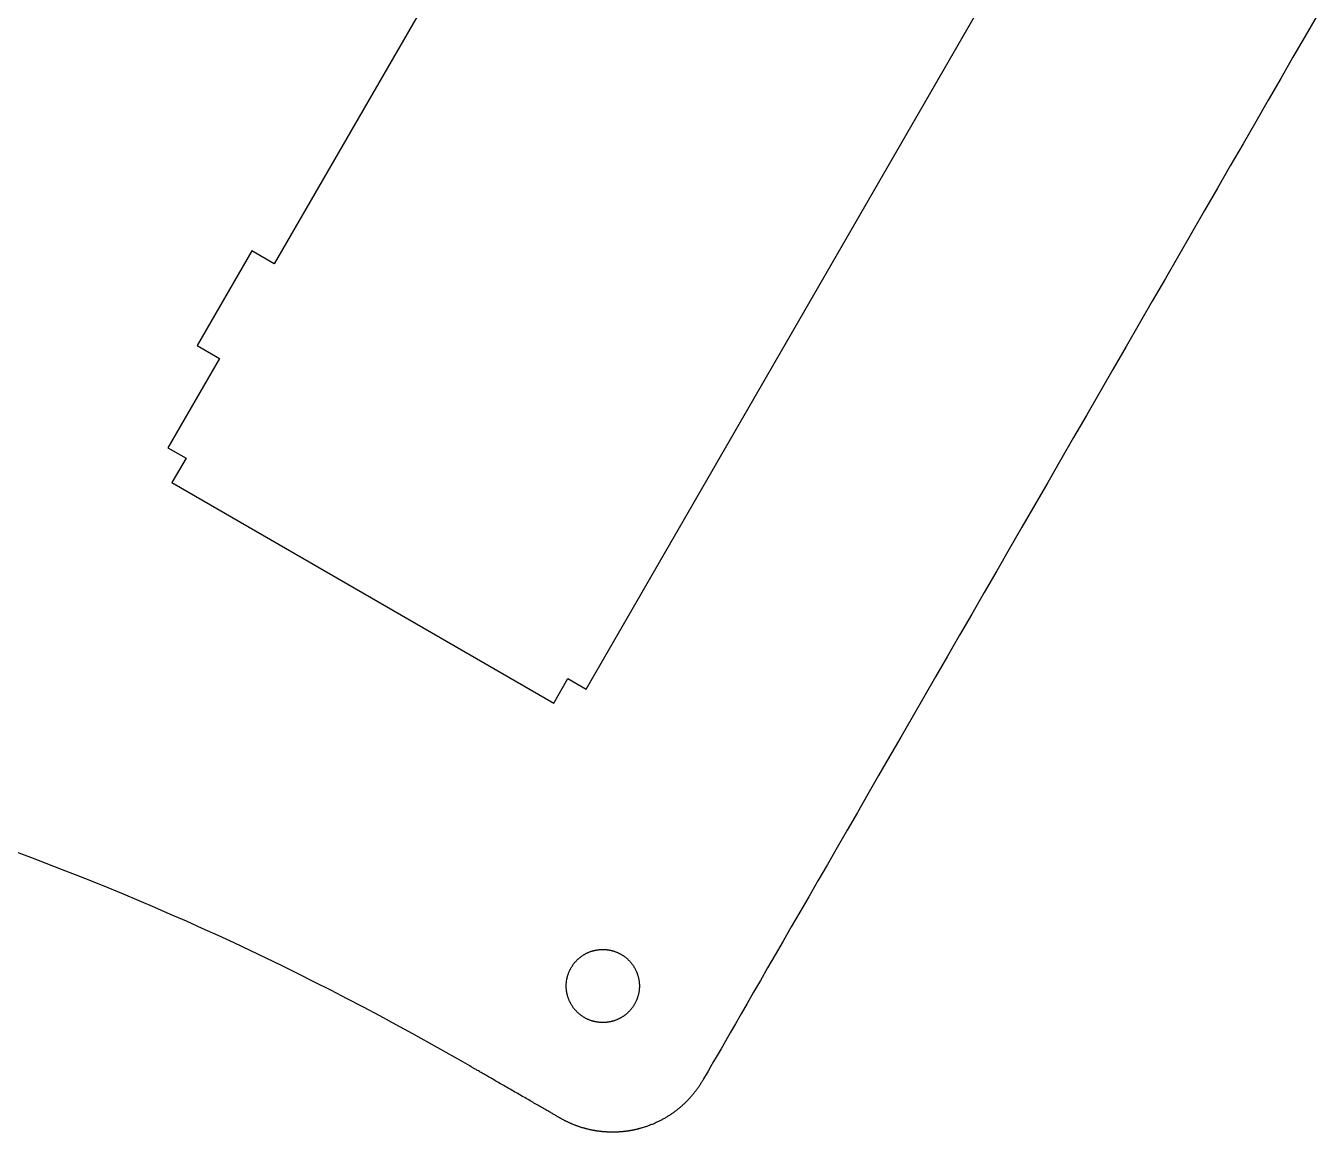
# Model space of a CAD drawing. Header units: millimetres. Extents: x 6 to 315, y 6 to 140.
# Drawn here: x 115.17 to 152.26, y 6.01 to 37.8 of the extents above; entities that cross this region are included whole.
import ezdxf

# ---------------------------------------------------------------- set-up
doc = ezdxf.new("R2010")
doc.units = ezdxf.units.MM
doc.layers.add('CUT', color=7, linetype='CONTINUOUS', true_color=0x000000)

msp = doc.modelspace()

# ---------------------------------------------------------------- linework, layer by layer
at = {"layer": 'CUT'}
for p, q in [((132.643604, 48.866153), (122.304376, 30.957988)), ((131.262077, 18.736864), (147.706008, 47.218934)), ((152.264234, 38.094087), (151.91912, 37.496102)), ((151.91912, 37.496102), (151.569772, 36.890494)), ((151.569772, 36.890494), (151.216542, 36.277865)), ((151.216542, 36.277865), (150.85943, 35.658671)), ((150.85943, 35.658671), (150.49879, 35.03355)), ((150.49879, 35.03355), (150.135327, 34.403029)), ((150.135327, 34.403029), (149.768688, 33.767639)), ((149.768688, 33.767639), (149.399931, 33.127978)), ((149.399931, 33.127978), (149.028704, 32.484542)), ((149.028704, 32.484542), (148.655713, 31.837931)), ((148.655713, 31.837931), (148.281311, 31.188707)), ((121.662719, 31.32844), (120.092347, 28.608461)), ((122.304376, 30.957988), (121.662719, 31.32844)), ((148.281311, 31.188707), (147.905497, 30.537367)), ((147.905497, 30.537367), (147.528977, 29.884474)), ((147.528977, 29.884474), (147.151752, 29.230628)), ((147.151752, 29.230628), (146.774526, 28.576359)), ((120.092347, 28.608461), (120.734004, 28.238009)), ((146.774526, 28.576359), (146.3973, 27.922231)), ((120.734004, 28.238009), (119.251852, 25.670691)), ((146.3973, 27.922231), (146.020428, 27.268773)), ((146.020428, 27.268773), (145.644261, 26.616515)), ((145.644261, 26.616515), (145.269153, 25.966092)), ((119.251852, 25.670691), (119.771174, 25.370883)), ((145.269153, 25.966092), (144.895103, 25.317963)), ((119.771174, 25.370883), (119.365572, 24.668231)), ((144.895103, 25.317963), (144.523171, 24.672762)), ((119.365572, 24.668231), (130.336808, 18.334019)), ((144.523171, 24.672762), (144.153003, 24.030985)), ((144.153003, 24.030985), (143.784952, 23.393195)), ((143.784952, 23.393195), (143.419724, 22.759993)), ((143.419724, 22.759993), (143.057672, 22.131871)), ((143.057672, 22.131871), (142.698443, 21.509396)), ((142.698443, 21.509396), (142.343096, 20.893132)), ((142.343096, 20.893132), (141.991631, 20.283643)), ((141.991631, 20.283643), (141.644047, 19.681458)), ((141.644047, 19.681458), (141.301403, 19.087178)), ((130.336808, 18.334019), (130.742755, 19.036672)), ((130.742755, 19.036672), (131.262077, 18.736864)), ((141.301403, 19.087178), (140.963347, 18.501296)), ((140.963347, 18.501296), (140.630584, 17.924378)), ((140.630584, 17.924378), (140.303467, 17.356987)), ((140.303467, 17.356987), (139.981996, 16.799688)), ((139.981996, 16.799688), (139.666877, 16.253011)), ((139.666877, 16.253011), (139.357757, 15.717555)), ((139.357757, 15.717555), (139.055694, 15.193815)), ((139.055694, 15.193815), (138.760689, 14.682355)), ((138.760689, 14.682355), (138.473094, 14.18374)), ((138.473094, 14.18374), (138.193262, 13.698534)), ((115.316598, 13.893393), (114.877266, 14.056387)), ((115.756635, 13.726905), (115.316598, 13.893393)), ((116.198437, 13.556889), (115.756635, 13.726905)), ((116.641298, 13.383344), (116.198437, 13.556889)), ((117.085923, 13.206165), (116.641298, 13.383344)), ((138.193262, 13.698534), (137.921547, 13.227302)), ((117.531607, 13.02535), (117.085923, 13.206165)), ((117.979055, 12.840831), (117.531607, 13.02535)), ((137.921547, 13.227302), (137.658301, 12.770538)), ((118.427562, 12.652571), (117.979055, 12.840831)), ((118.87748, 12.460465), (118.427562, 12.652571)), ((137.658301, 12.770538), (137.403524, 12.328842)), ((119.329162, 12.264548), (118.87748, 12.460465)), ((119.782256, 12.064678), (119.329162, 12.264548)), ((137.403524, 12.328842), (137.157568, 11.902778)), ((120.236762, 11.860892), (119.782256, 12.064678)), ((137.157568, 11.902778), (136.921141, 11.492876)), ((120.692679, 11.653118), (120.236762, 11.860892)), ((121.150008, 11.44125), (120.692679, 11.653118)), ((121.609101, 11.225325), (121.150008, 11.44125)), ((122.069605, 11.005235), (121.609101, 11.225325)), ((131.231704, 11.122496), (131.245467, 11.130013)), ((131.245467, 11.130013), (131.259229, 11.137352)), ((131.259229, 11.137352), (131.273344, 11.144516)), ((131.273344, 11.144516), (131.287459, 11.151432)), ((131.287459, 11.151432), (131.301574, 11.158172)), ((131.301574, 11.158172), (131.315689, 11.1647)), ((131.315689, 11.1647), (131.330157, 11.171017)), ((131.330157, 11.171017), (131.344978, 11.177122)), ((131.344978, 11.177122), (131.359446, 11.183015)), ((131.359446, 11.183015), (131.374267, 11.188696)), ((131.374267, 11.188696), (131.389088, 11.194166)), ((131.389088, 11.194166), (131.404261, 11.199388)), ((131.404261, 11.199388), (131.419435, 11.204399)), ((131.419435, 11.204399), (131.434609, 11.209198)), ((131.434609, 11.209198), (131.449783, 11.213786)), ((131.449783, 11.213786), (131.465309, 11.218126)), ((131.465309, 11.218126), (131.480483, 11.222255)), ((131.480483, 11.222255), (131.496362, 11.226136)), ((131.496362, 11.226136), (131.511889, 11.229806)), ((131.511889, 11.229806), (131.527768, 11.233194)), ((131.527768, 11.233194), (131.543295, 11.236405)), ((131.543295, 11.236405), (131.559527, 11.239334)), ((131.559527, 11.239334), (131.575407, 11.242051)), ((131.575407, 11.242051), (131.591639, 11.244521)), ((131.591639, 11.244521), (131.607519, 11.246709)), ((131.607519, 11.246709), (131.623751, 11.248685)), ((131.623751, 11.248685), (131.640336, 11.250414)), ((131.640336, 11.250414), (131.656568, 11.251896)), ((131.656568, 11.251896), (131.673154, 11.253131)), ((131.673154, 11.253131), (131.689739, 11.254084)), ((131.689739, 11.254084), (131.706324, 11.25479)), ((131.706324, 11.25479), (131.722909, 11.255249)), ((131.722909, 11.255249), (131.739495, 11.25546)), ((131.739495, 11.25546), (131.756433, 11.25539)), ((131.756433, 11.25539), (131.773018, 11.255072)), ((131.773018, 11.255072), (131.789603, 11.254472)), ((131.789603, 11.254472), (131.806188, 11.253625)), ((131.806188, 11.253625), (131.822774, 11.252532)), ((131.822774, 11.252532), (131.839006, 11.251191)), ((131.839006, 11.251191), (131.855591, 11.249603)), ((131.855591, 11.249603), (131.871823, 11.247732)), ((131.871823, 11.247732), (131.888056, 11.24565)), ((131.888056, 11.24565), (131.903935, 11.243286)), ((131.903935, 11.243286), (131.920168, 11.24071)), ((131.920168, 11.24071), (131.936047, 11.237887)), ((131.936047, 11.237887), (131.951927, 11.234817)), ((131.951927, 11.234817), (131.967806, 11.231535)), ((131.967806, 11.231535), (131.983333, 11.228007)), ((131.983333, 11.228007), (131.998859, 11.224231)), ((131.998859, 11.224231), (132.014386, 11.220208)), ((132.014386, 11.220208), (132.029912, 11.215973)), ((132.029912, 11.215973), (132.045086, 11.211527)), ((132.045086, 11.211527), (132.060613, 11.206834)), ((132.060613, 11.206834), (132.075786, 11.201929)), ((132.075786, 11.201929), (132.090607, 11.196812)), ((132.090607, 11.196812), (132.105428, 11.191449)), ((132.105428, 11.191449), (132.120249, 11.185873)), ((132.120249, 11.185873), (132.13507, 11.180086)), ((132.13507, 11.180086), (132.149538, 11.174087)), ((132.149538, 11.174087), (132.164358, 11.167876)), ((132.164358, 11.167876), (132.178474, 11.161454)), ((132.178474, 11.161454), (132.192942, 11.154855)), ((132.192942, 11.154855), (132.207057, 11.148009)), ((132.207057, 11.148009), (132.221172, 11.140952)), ((132.221172, 11.140952), (132.234934, 11.133718)), ((132.234934, 11.133718), (132.248696, 11.126272)), ((136.921141, 11.492876), (136.694594, 11.099665)), ((122.531874, 10.780947), (122.069605, 11.005235)), ((122.995555, 10.552424), (122.531874, 10.780947)), ((130.843893, 10.747741), (130.852009, 10.761044)), ((130.852009, 10.761044), (130.860478, 10.774242)), ((130.860478, 10.774242), (130.868947, 10.787298)), ((130.868947, 10.787298), (130.877769, 10.800178)), ((130.877769, 10.800178), (130.886591, 10.812953)), ((130.886591, 10.812953), (130.895766, 10.825586)), ((130.895766, 10.825586), (130.905293, 10.838077)), ((130.905293, 10.838077), (130.914468, 10.850428)), ((130.914468, 10.850428), (130.924349, 10.862638)), ((130.924349, 10.862638), (130.934229, 10.874671)), ((130.934229, 10.874671), (130.94411, 10.886598)), ((130.94411, 10.886598), (130.954343, 10.898349)), ((130.954343, 10.898349), (130.964577, 10.909959)), ((130.964577, 10.909959), (130.975163, 10.921392)), ((130.975163, 10.921392), (130.985749, 10.932684)), ((130.985749, 10.932684), (130.996688, 10.943799)), ((130.996688, 10.943799), (131.007628, 10.954774)), ((131.007628, 10.954774), (131.01892, 10.965572)), ((131.01892, 10.965572), (131.030212, 10.976229)), ((131.030212, 10.976229), (131.041857, 10.986709)), ((131.041857, 10.986709), (131.053502, 10.997013)), ((131.053502, 10.997013), (131.065147, 11.007141)), ((131.065147, 11.007141), (131.077144, 11.017092)), ((131.077144, 11.017092), (131.089142, 11.026867)), ((131.089142, 11.026867), (131.101493, 11.0365)), ((131.101493, 11.0365), (131.113844, 11.045922)), ((131.113844, 11.045922), (131.126547, 11.055167)), ((131.126547, 11.055167), (131.139251, 11.064236)), ((131.139251, 11.064236), (131.151954, 11.073129)), ((131.151954, 11.073129), (131.165011, 11.081845)), ((131.165011, 11.081845), (131.178067, 11.090349)), ((131.178067, 11.090349), (131.191124, 11.098677)), ((131.191124, 11.098677), (131.204533, 11.106793)), ((131.204533, 11.106793), (131.217942, 11.114733)), ((131.217942, 11.114733), (131.231704, 11.122496)), ((132.248696, 11.126272), (132.262458, 11.11865)), ((132.262458, 11.11865), (132.275868, 11.110781)), ((132.275868, 11.110781), (132.289277, 11.102771)), ((132.289277, 11.102771), (132.302686, 11.094549)), ((132.302686, 11.094549), (132.315743, 11.086115)), ((132.315743, 11.086115), (132.328799, 11.077505)), ((132.328799, 11.077505), (132.341503, 11.068718)), ((132.341503, 11.068718), (132.354206, 11.059755)), ((132.354206, 11.059755), (132.36691, 11.05058)), ((132.36691, 11.05058), (132.379261, 11.041229)), ((132.379261, 11.041229), (132.391611, 11.031701)), ((132.391611, 11.031701), (132.403962, 11.021997)), ((132.403962, 11.021997), (132.41596, 11.012152)), ((132.41596, 11.012152), (132.427958, 11.002095)), ((132.427958, 11.002095), (132.439603, 10.991861)), ((132.439603, 10.991861), (132.451248, 10.981487)), ((132.451248, 10.981487), (132.46254, 10.970936)), ((132.46254, 10.970936), (132.473832, 10.960208)), ((132.473832, 10.960208), (132.484771, 10.949304)), ((132.484771, 10.949304), (132.49571, 10.938259)), ((132.49571, 10.938259), (132.506649, 10.927038)), ((132.506649, 10.927038), (132.517236, 10.915675)), ((132.517236, 10.915675), (132.527469, 10.904171)), ((132.527469, 10.904171), (132.537702, 10.892491)), ((132.537702, 10.892491), (132.547936, 10.88067)), ((132.547936, 10.88067), (132.557816, 10.868672)), ((132.557816, 10.868672), (132.567697, 10.856568)), ((132.567697, 10.856568), (132.577225, 10.844288)), ((132.577225, 10.844288), (132.586399, 10.831867)), ((132.586399, 10.831867), (132.595927, 10.819304)), ((132.595927, 10.819304), (132.604749, 10.806601)), ((132.604749, 10.806601), (132.613571, 10.793756)), ((132.613571, 10.793756), (132.622393, 10.78077)), ((132.622393, 10.78077), (132.630862, 10.767679)), ((132.630862, 10.767679), (132.638978, 10.75441)), ((136.694594, 11.099665), (136.477574, 10.723745)), ((123.460647, 10.31956), (122.995555, 10.552424)), ((130.707329, 10.377785), (130.710152, 10.39377)), ((130.710152, 10.39377), (130.712975, 10.409649)), ((130.712975, 10.409649), (130.716151, 10.425458)), ((130.716151, 10.425458), (130.71968, 10.441197)), ((130.71968, 10.441197), (130.723562, 10.456829)), ((130.723562, 10.456829), (130.727443, 10.472356)), ((130.727443, 10.472356), (130.731678, 10.487812)), ((130.731678, 10.487812), (130.735912, 10.503162)), ((130.735912, 10.503162), (130.7405, 10.518406)), ((130.7405, 10.518406), (130.74544, 10.53358)), ((130.74544, 10.53358), (130.75038, 10.548648)), ((130.75038, 10.548648), (130.755673, 10.563574)), ((130.755673, 10.563574), (130.761319, 10.578431)), ((130.761319, 10.578431), (130.766965, 10.593181)), ((130.766965, 10.593181), (130.772964, 10.607825)), ((130.772964, 10.607825), (130.779316, 10.622328)), ((130.779316, 10.622328), (130.785668, 10.636761)), ((130.785668, 10.636761), (130.79202, 10.651053)), ((130.79202, 10.651053), (130.799077, 10.665238)), ((130.799077, 10.665238), (130.805782, 10.679283)), ((130.805782, 10.679283), (130.813192, 10.693221)), ((130.813192, 10.693221), (130.820603, 10.707054)), ((130.820603, 10.707054), (130.828013, 10.720746)), ((130.828013, 10.720746), (130.835776, 10.734296)), ((130.835776, 10.734296), (130.843893, 10.747741)), ((132.638978, 10.75441), (132.647094, 10.741036)), ((132.647094, 10.741036), (132.654858, 10.727556)), ((132.654858, 10.727556), (132.662621, 10.7139)), ((132.662621, 10.7139), (132.670031, 10.700138)), ((132.670031, 10.700138), (132.677442, 10.68627)), ((132.677442, 10.68627), (132.684499, 10.672261)), ((132.684499, 10.672261), (132.691557, 10.658145)), ((132.691557, 10.658145), (132.698261, 10.643925)), ((132.698261, 10.643925), (132.704613, 10.629562)), ((132.704613, 10.629562), (132.710965, 10.615094)), ((132.710965, 10.615094), (132.716964, 10.600521)), ((132.716964, 10.600521), (132.722963, 10.585841)), ((132.722963, 10.585841), (132.728609, 10.57102)), ((132.728609, 10.57102), (132.733902, 10.556129)), ((132.733902, 10.556129), (132.739195, 10.541131)), ((132.739195, 10.541131), (132.744135, 10.526028)), ((132.744135, 10.526028), (132.748723, 10.510819)), ((132.748723, 10.510819), (132.75331, 10.495504)), ((132.75331, 10.495504), (132.757545, 10.480084)), ((132.757545, 10.480084), (132.761779, 10.464592)), ((132.761779, 10.464592), (132.765308, 10.449031)), ((132.765308, 10.449031), (132.76919, 10.433328)), ((132.76919, 10.433328), (132.772366, 10.417554)), ((132.772366, 10.417554), (132.775541, 10.40171)), ((132.775541, 10.40171), (132.778365, 10.385795)), ((136.477574, 10.723745), (136.271141, 10.36561)), ((123.927856, 10.082391), (123.460647, 10.31956)), ((124.396124, 9.840847), (123.927856, 10.082391)), ((130.693214, 10.213803), (130.693567, 10.230529)), ((130.693214, 10.197076), (130.693214, 10.213803)), ((130.693567, 10.18035), (130.693214, 10.197076)), ((130.693567, 10.230529), (130.69392, 10.247185)), ((130.69392, 10.163694), (130.693567, 10.18035)), ((130.69392, 10.247185), (130.694626, 10.263735)), ((130.694626, 10.147109), (130.69392, 10.163694)), ((130.694626, 10.263735), (130.695684, 10.280249)), ((130.695684, 10.130594), (130.694626, 10.147109)), ((130.695684, 10.280249), (130.697096, 10.296694)), ((130.697096, 10.11415), (130.695684, 10.130594)), ((130.697096, 10.296694), (130.698507, 10.313067)), ((130.698507, 10.097741), (130.697096, 10.11415)), ((130.698507, 10.313067), (130.700272, 10.32937)), ((130.700272, 10.081439), (130.698507, 10.097741)), ((130.700272, 10.32937), (130.702389, 10.345567)), ((130.702389, 10.065242), (130.700272, 10.081439)), ((130.702389, 10.345567), (130.704859, 10.361729)), ((130.704859, 10.04908), (130.702389, 10.065242)), ((130.704859, 10.361729), (130.707329, 10.377785)), ((130.707329, 10.033024), (130.704859, 10.04908)), ((130.710152, 10.017039), (130.707329, 10.033024)), ((130.712975, 10.001124), (130.710152, 10.017039)), ((132.778365, 10.025014), (132.775541, 10.009063)), ((132.778365, 10.385795), (132.781188, 10.369774)), ((132.781188, 10.041034), (132.778365, 10.025014)), ((132.781188, 10.369774), (132.783305, 10.353648)), ((132.783305, 10.057161), (132.781188, 10.041034)), ((132.783305, 10.353648), (132.785775, 10.337486)), ((132.785775, 10.073322), (132.783305, 10.057161)), ((132.785775, 10.337486), (132.787539, 10.321219)), ((132.787539, 10.08959), (132.785775, 10.073322)), ((132.787539, 10.321219), (132.789304, 10.30488)), ((132.789304, 10.105928), (132.787539, 10.08959)), ((132.789304, 10.30488), (132.790715, 10.288472)), ((132.790715, 10.122337), (132.789304, 10.105928)), ((132.790715, 10.288472), (132.791774, 10.272027)), ((132.791774, 10.138816), (132.790715, 10.122337)), ((132.791774, 10.272027), (132.792832, 10.255478)), ((132.792832, 10.155402), (132.791774, 10.138816)), ((132.792832, 10.255478), (132.793185, 10.238857)), ((132.793185, 10.172022), (132.792832, 10.155402)), ((132.793185, 10.238857), (132.793891, 10.222166)), ((132.793891, 10.188678), (132.793185, 10.172022)), ((132.793891, 10.222166), (132.793891, 10.20544)), ((132.793891, 10.20544), (132.793891, 10.188678)), ((136.075295, 10.025896), (135.890034, 9.705095)), ((136.271141, 10.36561), (136.075295, 10.025896)), ((124.866509, 9.594821), (124.396124, 9.840847)), ((130.716151, 9.985315), (130.712975, 10.001124)), ((130.71968, 9.969577), (130.716151, 9.985315)), ((130.723562, 9.953944), (130.71968, 9.969577)), ((130.727443, 9.938382), (130.723562, 9.953944)), ((130.731678, 9.922926), (130.727443, 9.938382)), ((130.735912, 9.907576), (130.731678, 9.922926)), ((130.7405, 9.892296), (130.735912, 9.907576)), ((130.74544, 9.877123), (130.7405, 9.892296)), ((130.75038, 9.86209), (130.74544, 9.877123)), ((130.755673, 9.847128), (130.75038, 9.86209)), ((130.761319, 9.832272), (130.755673, 9.847128)), ((130.766965, 9.817522), (130.761319, 9.832272)), ((130.772964, 9.802877), (130.766965, 9.817522)), ((130.779316, 9.788339), (130.772964, 9.802877)), ((130.785668, 9.773942), (130.779316, 9.788339)), ((130.79202, 9.759615), (130.785668, 9.773942)), ((130.799077, 9.745429), (130.79202, 9.759615)), ((130.805782, 9.731385), (130.799077, 9.745429)), ((130.813192, 9.717446), (130.805782, 9.731385)), ((130.820603, 9.703613), (130.813192, 9.717446)), ((130.828013, 9.689922), (130.820603, 9.703613)), ((130.835776, 9.676336), (130.828013, 9.689922)), ((130.843893, 9.662891), (130.835776, 9.676336)), ((130.852009, 9.649588), (130.843893, 9.662891)), ((130.860478, 9.63639), (130.852009, 9.649588)), ((132.638978, 9.656222), (132.630862, 9.642954)), ((132.647094, 9.669596), (132.638978, 9.656222)), ((132.654858, 9.683111), (132.647094, 9.669596)), ((132.662621, 9.696732), (132.654858, 9.683111)), ((132.670031, 9.710494), (132.662621, 9.696732)), ((132.677442, 9.724398), (132.670031, 9.710494)), ((132.684499, 9.738407), (132.677442, 9.724398)), ((132.691557, 9.752522), (132.684499, 9.738407)), ((132.698261, 9.766778), (132.691557, 9.752522)), ((132.704613, 9.781105), (132.698261, 9.766778)), ((132.710965, 9.795608), (132.704613, 9.781105)), ((132.716964, 9.810182), (132.710965, 9.795608)), ((132.722963, 9.824862), (132.716964, 9.810182)), ((132.728609, 9.839683), (132.722963, 9.824862)), ((132.733902, 9.854574), (132.728609, 9.839683)), ((132.739195, 9.869606), (132.733902, 9.854574)), ((132.744135, 9.88471), (132.739195, 9.869606)), ((132.748723, 9.899919), (132.744135, 9.88471)), ((132.75331, 9.915233), (132.748723, 9.899919)), ((132.757545, 9.930654), (132.75331, 9.915233)), ((132.761779, 9.946146), (132.757545, 9.930654)), ((132.765308, 9.961743), (132.761779, 9.946146)), ((132.76919, 9.97741), (132.765308, 9.961743)), ((132.772366, 9.993184), (132.76919, 9.97741)), ((132.775541, 10.009063), (132.772366, 9.993184)), ((135.890034, 9.705095), (135.716419, 9.403777)), ((125.338305, 9.344321), (124.866509, 9.594821)), ((125.811513, 9.089279), (125.338305, 9.344321)), ((130.868947, 9.623334), (130.860478, 9.63639)), ((130.877769, 9.610418), (130.868947, 9.623334)), ((130.886591, 9.597644), (130.877769, 9.610418)), ((130.895766, 9.585011), (130.886591, 9.597644)), ((130.905293, 9.572519), (130.895766, 9.585011)), ((130.914468, 9.560169), (130.905293, 9.572519)), ((130.924349, 9.547959), (130.914468, 9.560169)), ((130.934229, 9.535926), (130.924349, 9.547959)), ((130.94411, 9.523999), (130.934229, 9.535926)), ((130.954343, 9.512248), (130.94411, 9.523999)), ((130.964577, 9.500638), (130.954343, 9.512248)), ((130.975163, 9.489205), (130.964577, 9.500638)), ((130.985749, 9.477913), (130.975163, 9.489205)), ((130.996688, 9.466762), (130.985749, 9.477913)), ((131.007628, 9.455788), (130.996688, 9.466762)), ((131.01892, 9.44499), (131.007628, 9.455788)), ((131.030212, 9.434368), (131.01892, 9.44499)), ((131.041857, 9.423877), (131.030212, 9.434368)), ((131.053502, 9.413573), (131.041857, 9.423877)), ((131.065147, 9.403435), (131.053502, 9.413573)), ((131.077144, 9.39347), (131.065147, 9.403435)), ((131.089142, 9.383681), (131.077144, 9.39347)), ((131.101493, 9.374068), (131.089142, 9.383681)), ((131.113844, 9.364636), (131.101493, 9.374068)), ((131.126547, 9.35538), (131.113844, 9.364636)), ((131.139251, 9.346308), (131.126547, 9.35538)), ((131.151954, 9.337422), (131.139251, 9.346308)), ((131.165011, 9.32872), (131.151954, 9.337422)), ((131.178067, 9.320205), (131.165011, 9.32872)), ((131.191124, 9.311881), (131.178067, 9.320205)), ((131.204533, 9.303751), (131.191124, 9.311881)), ((131.217942, 9.295814), (131.204533, 9.303751)), ((131.231704, 9.288072), (131.217942, 9.295814)), ((131.245467, 9.280528), (131.231704, 9.288072)), ((131.259229, 9.273184), (131.245467, 9.280528)), ((132.234934, 9.27683), (132.221172, 9.269585)), ((132.248696, 9.284275), (132.234934, 9.27683)), ((132.262458, 9.291919), (132.248696, 9.284275)), ((132.275868, 9.299759), (132.262458, 9.291919)), ((132.289277, 9.307791), (132.275868, 9.299759)), ((132.302686, 9.31602), (132.289277, 9.307791)), ((132.315743, 9.32444), (132.302686, 9.31602)), ((132.328799, 9.333046), (132.315743, 9.32444)), ((132.341503, 9.34184), (132.328799, 9.333046)), ((132.354206, 9.350821), (132.341503, 9.34184)), ((132.36691, 9.359985), (132.354206, 9.350821)), ((132.379261, 9.369329), (132.36691, 9.359985)), ((132.391611, 9.378853), (132.379261, 9.369329)), ((132.403962, 9.388554), (132.391611, 9.378853)), ((132.41596, 9.398431), (132.403962, 9.388554)), ((132.427958, 9.408481), (132.41596, 9.398431)), ((132.439603, 9.418704), (132.427958, 9.408481)), ((132.451248, 9.429096), (132.439603, 9.418704)), ((132.46254, 9.439661), (132.451248, 9.429096)), ((132.473832, 9.450389), (132.46254, 9.439661)), ((132.484771, 9.461257), (132.473832, 9.450389)), ((132.49571, 9.472338), (132.484771, 9.461257)), ((132.506649, 9.483524), (132.49571, 9.472338)), ((132.517236, 9.494886), (132.506649, 9.483524)), ((132.527469, 9.506425), (132.517236, 9.494886)), ((132.537702, 9.518106), (132.527469, 9.506425)), ((132.547936, 9.529927), (132.537702, 9.518106)), ((132.557816, 9.541925), (132.547936, 9.529927)), ((132.567697, 9.554064), (132.557816, 9.541925)), ((132.577225, 9.566344), (132.567697, 9.554064)), ((132.586399, 9.578765), (132.577225, 9.566344)), ((132.595927, 9.591328), (132.586399, 9.578765)), ((132.604749, 9.604031), (132.595927, 9.591328)), ((132.613571, 9.616876), (132.604749, 9.604031)), ((132.622393, 9.629862), (132.613571, 9.616876)), ((132.630862, 9.642954), (132.622393, 9.629862)), ((135.716419, 9.403777), (135.554095, 9.122492)), ((126.286839, 8.829643), (125.811513, 9.089279)), ((131.273344, 9.266039), (131.259229, 9.273184)), ((131.287459, 9.259101), (131.273344, 9.266039)), ((131.301574, 9.252368), (131.287459, 9.259101)), ((131.315689, 9.24584), (131.301574, 9.252368)), ((131.330157, 9.239523), (131.315689, 9.24584)), ((131.344978, 9.233419), (131.330157, 9.239523)), ((131.359446, 9.227526), (131.344978, 9.233419)), ((131.374267, 9.221848), (131.359446, 9.227526)), ((131.389088, 9.216389), (131.374267, 9.221848)), ((131.404261, 9.211145), (131.389088, 9.216389)), ((131.419435, 9.206127), (131.404261, 9.211145)), ((131.434609, 9.201328), (131.419435, 9.206127)), ((131.449783, 9.196755), (131.434609, 9.201328)), ((131.465309, 9.192411), (131.449783, 9.196755)), ((131.480483, 9.188293), (131.465309, 9.192411)), ((131.496362, 9.184404), (131.480483, 9.188293)), ((131.511889, 9.180752), (131.496362, 9.184404)), ((131.527768, 9.177332), (131.511889, 9.180752)), ((131.543295, 9.174149), (131.527768, 9.177332)), ((131.559527, 9.171203), (131.543295, 9.174149)), ((131.575407, 9.168496), (131.559527, 9.171203)), ((131.591639, 9.166037), (131.575407, 9.168496)), ((131.607519, 9.163817), (131.591639, 9.166037)), ((131.623751, 9.161845), (131.607519, 9.163817)), ((131.640336, 9.160119), (131.623751, 9.161845)), ((131.656568, 9.158644), (131.640336, 9.160119)), ((131.673154, 9.157423), (131.656568, 9.158644)), ((131.689739, 9.156453), (131.673154, 9.157423)), ((131.706324, 9.15574), (131.689739, 9.156453)), ((131.722909, 9.155285), (131.706324, 9.15574)), ((131.739495, 9.15509), (131.722909, 9.155285)), ((131.756433, 9.155154), (131.739495, 9.15509)), ((131.773018, 9.155482), (131.756433, 9.155154)), ((131.789603, 9.156064), (131.773018, 9.155482)), ((131.806188, 9.156908), (131.789603, 9.156064)), ((131.822774, 9.158002), (131.806188, 9.156908)), ((131.839006, 9.15935), (131.822774, 9.158002)), ((131.855591, 9.160952), (131.839006, 9.15935)), ((131.871823, 9.162801), (131.855591, 9.160952)), ((131.888056, 9.164897), (131.871823, 9.162801)), ((131.903935, 9.167237), (131.888056, 9.164897)), ((131.920168, 9.16982), (131.903935, 9.167237)), ((131.936047, 9.172646), (131.920168, 9.16982)), ((131.951927, 9.175709), (131.936047, 9.172646)), ((131.967806, 9.179012), (131.951927, 9.175709)), ((131.983333, 9.182548), (131.967806, 9.179012)), ((131.998859, 9.18632), (131.983333, 9.182548)), ((132.014386, 9.190322), (131.998859, 9.18632)), ((132.029912, 9.194553), (132.014386, 9.190322)), ((132.045086, 9.199013), (132.029912, 9.194553)), ((132.060613, 9.203699), (132.045086, 9.199013)), ((132.075786, 9.208608), (132.060613, 9.203699)), ((132.090607, 9.213739), (132.075786, 9.208608)), ((132.105428, 9.219092), (132.090607, 9.213739)), ((132.120249, 9.22466), (132.105428, 9.219092)), ((132.13507, 9.230444), (132.120249, 9.22466)), ((132.149538, 9.236443), (132.13507, 9.230444)), ((132.164358, 9.242657), (132.149538, 9.236443)), ((132.178474, 9.249079), (132.164358, 9.242657)), ((132.192942, 9.25571), (132.178474, 9.249079)), ((132.207057, 9.262545), (132.192942, 9.25571)), ((132.221172, 9.269585), (132.207057, 9.262545)), ((135.554095, 9.122492), (135.40377, 8.861793)), ((126.763576, 8.565369), (126.286839, 8.829643)), ((127.24243, 8.29641), (126.763576, 8.565369)), ((135.265442, 8.622239), (135.139818, 8.404376)), ((135.40377, 8.861793), (135.265442, 8.622239)), ((127.722695, 8.022712), (127.24243, 8.29641)), ((135.026897, 8.208759), (134.927386, 8.035945)), ((135.139818, 8.404376), (135.026897, 8.208759)), ((127.923482, 7.907099), (127.722695, 8.022712)), ((127.925247, 7.906082), (127.923482, 7.907099)), ((127.928423, 7.904145), (127.925247, 7.906082)), ((127.933363, 7.901304), (127.928423, 7.904145)), ((127.940068, 7.897585), (127.933363, 7.901304)), ((127.947831, 7.893005), (127.940068, 7.897585)), ((127.957359, 7.887581), (127.947831, 7.893005)), ((127.967945, 7.881335), (127.957359, 7.887581)), ((127.980296, 7.874288), (127.967945, 7.881335)), ((127.993705, 7.866454), (127.980296, 7.874288)), ((128.008879, 7.857862), (127.993705, 7.866454)), ((128.025111, 7.848521), (128.008879, 7.857862)), ((128.042402, 7.838457), (128.025111, 7.848521)), ((128.061104, 7.827687), (128.042402, 7.838457)), ((128.080866, 7.816233), (128.061104, 7.827687)), ((128.102038, 7.804115), (128.080866, 7.816233)), ((128.123917, 7.791348), (128.102038, 7.804115)), ((128.147206, 7.777953), (128.123917, 7.791348)), ((134.841284, 7.88648), (134.768591, 7.760923)), ((134.927386, 8.035945), (134.841284, 7.88648)), ((128.171555, 7.76395), (128.147206, 7.777953)), ((128.196609, 7.749363), (128.171555, 7.76395)), ((128.223075, 7.734206), (128.196609, 7.749363)), ((128.250247, 7.7185), (128.223075, 7.734206)), ((128.278477, 7.702264), (128.250247, 7.7185)), ((128.307413, 7.68552), (128.278477, 7.702264)), ((128.337054, 7.668285), (128.307413, 7.68552)), ((128.367755, 7.650582), (128.337054, 7.668285)), ((128.399161, 7.632426), (128.367755, 7.650582)), ((128.431625, 7.61384), (128.399161, 7.632426)), ((128.464443, 7.594841), (128.431625, 7.61384)), ((128.497966, 7.575451), (128.464443, 7.594841)), ((128.532195, 7.555686), (128.497966, 7.575451)), ((128.56713, 7.535568), (128.532195, 7.555686)), ((128.602418, 7.515119), (128.56713, 7.535568)), ((128.638411, 7.494356), (128.602418, 7.515119)), ((128.67511, 7.473296), (128.638411, 7.494356)), ((128.71181, 7.451961), (128.67511, 7.473296)), ((128.749215, 7.430372), (128.71181, 7.451961)), ((128.787325, 7.408547), (128.749215, 7.430372)), ((134.576979, 7.431057), (134.563922, 7.410283)), ((134.589682, 7.451951), (134.576979, 7.431057)), ((134.602386, 7.472968), (134.589682, 7.451951)), ((134.614737, 7.494102), (134.602386, 7.472968)), ((134.623206, 7.508813), (134.614737, 7.494102)), ((134.637321, 7.533215), (134.623206, 7.508813)), ((134.666609, 7.58374), (134.637321, 7.533215)), ((134.710366, 7.659823), (134.666609, 7.58374)), ((134.768591, 7.760923), (134.710366, 7.659823)), ((128.825436, 7.386506), (128.787325, 7.408547)), ((128.8639, 7.364268), (128.825436, 7.386506)), ((128.902716, 7.341853), (128.8639, 7.364268)), ((128.941885, 7.31928), (128.902716, 7.341853)), ((128.981055, 7.296568), (128.941885, 7.31928)), ((129.020577, 7.273741), (128.981055, 7.296568)), ((129.060452, 7.250811), (129.020577, 7.273741)), ((129.100327, 7.227803), (129.060452, 7.250811)), ((129.140202, 7.204736), (129.100327, 7.227803)), ((129.18043, 7.181629), (129.140202, 7.204736)), ((129.220305, 7.158498), (129.18043, 7.181629)), ((129.260533, 7.135367), (129.220305, 7.158498)), ((129.300409, 7.112257), (129.260533, 7.135367)), ((129.340284, 7.089183), (129.300409, 7.112257)), ((129.380159, 7.066168), (129.340284, 7.089183)), ((129.420034, 7.043227), (129.380159, 7.066168)), ((134.305263, 7.057819), (134.289384, 7.039473)), ((134.32079, 7.076295), (134.305263, 7.057819)), ((134.336317, 7.094906), (134.32079, 7.076295)), ((134.351843, 7.113651), (134.336317, 7.094906)), ((134.367017, 7.132526), (134.351843, 7.113651)), ((134.381838, 7.151536), (134.367017, 7.132526)), ((134.397011, 7.170676), (134.381838, 7.151536)), ((134.411832, 7.189943), (134.397011, 7.170676)), ((134.4263, 7.209341), (134.411832, 7.189943)), ((134.440768, 7.228869), (134.4263, 7.209341)), ((134.455236, 7.248524), (134.440768, 7.228869)), ((134.469351, 7.268306), (134.455236, 7.248524)), ((134.483113, 7.288216), (134.469351, 7.268306)), ((134.497229, 7.308249), (134.483113, 7.288216)), ((134.510991, 7.328408), (134.497229, 7.308249)), ((134.5244, 7.348692), (134.510991, 7.328408)), ((134.537809, 7.369099), (134.5244, 7.348692)), ((134.550866, 7.389629), (134.537809, 7.369099)), ((134.563922, 7.410283), (134.550866, 7.389629)), ((129.459556, 7.020386), (129.420034, 7.043227)), ((129.499078, 6.997657), (129.459556, 7.020386)), ((129.538248, 6.975066), (129.499078, 6.997657)), ((129.577064, 6.95263), (129.538248, 6.975066)), ((129.615528, 6.93037), (129.577064, 6.95263)), ((129.653638, 6.908301), (129.615528, 6.93037)), ((129.691749, 6.886448), (129.653638, 6.908301)), ((129.729154, 6.86483), (129.691749, 6.886448)), ((129.766206, 6.843464), (129.729154, 6.86483)), ((129.802553, 6.822369), (129.766206, 6.843464)), ((129.838899, 6.801567), (129.802553, 6.822369)), ((129.874187, 6.781075), (129.838899, 6.801567)), ((129.909121, 6.760915), (129.874187, 6.781075)), ((129.94335, 6.741105), (129.909121, 6.760915)), ((129.977227, 6.721668), (129.94335, 6.741105)), ((130.010044, 6.70262), (129.977227, 6.721668)), ((130.042509, 6.683981), (130.010044, 6.70262)), ((130.073915, 6.665769), (130.042509, 6.683981)), ((133.926979, 6.686582), (133.908277, 6.67138)), ((133.945329, 6.701939), (133.926979, 6.686582)), ((133.964031, 6.717444), (133.945329, 6.701939)), ((133.982028, 6.733094), (133.964031, 6.717444)), ((134.000378, 6.748896), (133.982028, 6.733094)), ((134.018374, 6.764846), (134.000378, 6.748896)), ((134.036371, 6.780941), (134.018374, 6.764846)), ((134.054015, 6.797184), (134.036371, 6.780941)), ((134.071659, 6.813568), (134.054015, 6.797184)), ((134.089303, 6.8301), (134.071659, 6.813568)), ((134.106947, 6.846774), (134.089303, 6.8301)), ((134.123885, 6.863592), (134.106947, 6.846774)), ((134.141176, 6.880551), (134.123885, 6.863592)), ((134.158114, 6.897651), (134.141176, 6.880551)), ((134.175052, 6.914893), (134.158114, 6.897651)), ((134.19199, 6.932276), (134.175052, 6.914893)), ((134.208575, 6.9498), (134.19199, 6.932276)), ((134.224807, 6.967461), (134.208575, 6.9498)), ((134.241393, 6.985257), (134.224807, 6.967461)), ((134.257625, 7.003193), (134.241393, 6.985257)), ((134.273504, 7.021268), (134.257625, 7.003193)), ((134.289384, 7.039473), (134.273504, 7.021268)), ((130.104615, 6.648005), (130.073915, 6.665769)), ((130.13461, 6.630714), (130.104615, 6.648005)), ((130.163899, 6.613907), (130.13461, 6.630714)), ((130.192129, 6.597607), (130.163899, 6.613907)), ((130.2193, 6.581834), (130.192129, 6.597607)), ((130.245766, 6.566607), (130.2193, 6.581834)), ((130.271173, 6.551945), (130.245766, 6.566607)), ((130.295522, 6.537872), (130.271173, 6.551945)), ((130.318812, 6.524399), (130.295522, 6.537872)), ((130.341043, 6.511555), (130.318812, 6.524399)), ((130.362216, 6.499352), (130.341043, 6.511555)), ((130.382329, 6.487813), (130.362216, 6.499352)), ((130.401032, 6.476955), (130.382329, 6.487813)), ((130.418676, 6.466803), (130.401032, 6.476955)), ((130.434908, 6.457374), (130.418676, 6.466803)), ((130.450082, 6.448682), (130.434908, 6.457374)), ((130.463844, 6.440753), (130.450082, 6.448682)), ((130.476195, 6.433608), (130.463844, 6.440753)), ((130.487134, 6.427259), (130.476195, 6.433608)), ((130.496662, 6.421733), (130.487134, 6.427259)), ((130.504778, 6.417047), (130.496662, 6.421733)), ((130.511482, 6.413218), (130.504778, 6.417047)), ((130.516776, 6.410268), (130.511482, 6.413218)), ((130.520304, 6.408215), (130.516776, 6.410268)), ((130.522069, 6.407082), (130.520304, 6.408215)), ((130.526656, 6.40446), (130.522069, 6.407082)), ((130.540771, 6.39633), (130.526656, 6.40446)), ((130.555239, 6.388284), (130.540771, 6.39633)), ((130.569354, 6.380323), (130.555239, 6.388284)), ((130.583822, 6.37244), (130.569354, 6.380323)), ((130.59829, 6.364641), (130.583822, 6.37244)), ((130.612405, 6.356927), (130.59829, 6.364641)), ((130.626873, 6.349291), (130.612405, 6.356927)), ((130.641341, 6.341743), (130.626873, 6.349291)), ((130.656162, 6.334273), (130.641341, 6.341743)), ((130.67063, 6.326887), (130.656162, 6.334273)), ((130.685098, 6.319582), (130.67063, 6.326887)), ((130.699566, 6.312363), (130.685098, 6.319582)), ((130.714387, 6.305224), (130.699566, 6.312363)), ((133.339792, 6.309547), (133.318266, 6.29901)), ((133.36167, 6.320253), (133.339792, 6.309547)), ((133.383196, 6.331129), (133.36167, 6.320253)), ((133.404721, 6.342177), (133.383196, 6.331129)), ((133.426247, 6.353395), (133.404721, 6.342177)), ((133.447419, 6.364779), (133.426247, 6.353395)), ((133.468592, 6.376329), (133.447419, 6.364779)), ((133.489765, 6.388048), (133.468592, 6.376329)), ((133.510937, 6.399933), (133.489765, 6.388048)), ((133.531757, 6.411983), (133.510937, 6.399933)), ((133.552577, 6.424196), (133.531757, 6.411983)), ((133.573044, 6.436575), (133.552577, 6.424196)), ((133.593863, 6.449117), (133.573044, 6.436575)), ((133.61433, 6.46182), (133.593863, 6.449117)), ((133.634797, 6.474686), (133.61433, 6.46182)), ((133.654911, 6.487711), (133.634797, 6.474686)), ((133.675025, 6.500898), (133.654911, 6.487711)), ((133.695139, 6.514244), (133.675025, 6.500898)), ((133.715253, 6.527752), (133.695139, 6.514244)), ((133.735014, 6.541415), (133.715253, 6.527752)), ((133.754775, 6.555234), (133.735014, 6.541415)), ((133.774183, 6.569211), (133.754775, 6.555234)), ((133.793592, 6.583344), (133.774183, 6.569211)), ((133.813, 6.597632), (133.793592, 6.583344)), ((133.832408, 6.612075), (133.813, 6.597632)), ((133.851464, 6.626674), (133.832408, 6.612075)), ((133.870519, 6.641424), (133.851464, 6.626674)), ((133.889574, 6.656326), (133.870519, 6.641424)), ((133.908277, 6.67138), (133.889574, 6.656326)), ((130.728855, 6.298166), (130.714387, 6.305224)), ((130.743676, 6.291193), (130.728855, 6.298166)), ((130.758496, 6.284302), (130.743676, 6.291193)), ((130.773317, 6.277495), (130.758496, 6.284302)), ((130.788138, 6.270772), (130.773317, 6.277495)), ((130.802959, 6.264131), (130.788138, 6.270772)), ((130.81778, 6.257571), (130.802959, 6.264131)), ((130.832601, 6.251095), (130.81778, 6.257571)), ((130.847421, 6.244702), (130.832601, 6.251095)), ((130.862242, 6.238393), (130.847421, 6.244702)), ((130.877416, 6.232166), (130.862242, 6.238393)), ((130.892237, 6.226023), (130.877416, 6.232166)), ((130.907411, 6.219963), (130.892237, 6.226023)), ((130.922231, 6.213986), (130.907411, 6.219963)), ((130.937405, 6.208092), (130.922231, 6.213986)), ((130.952579, 6.202282), (130.937405, 6.208092)), ((130.967752, 6.196555), (130.952579, 6.202282)), ((130.982926, 6.190912), (130.967752, 6.196555)), ((130.9981, 6.185352), (130.982926, 6.190912)), ((131.013274, 6.179875), (130.9981, 6.185352)), ((131.028447, 6.174483), (131.013274, 6.179875)), ((131.043621, 6.169173), (131.028447, 6.174483)), ((131.059148, 6.163947), (131.043621, 6.169173)), ((131.074321, 6.158806), (131.059148, 6.163947)), ((131.089495, 6.153747), (131.074321, 6.158806)), ((131.105022, 6.148773), (131.089495, 6.153747)), ((131.120195, 6.143882), (131.105022, 6.148773)), ((131.135722, 6.139075), (131.120195, 6.143882)), ((131.151249, 6.134352), (131.135722, 6.139075)), ((131.166422, 6.129713), (131.151249, 6.134352)), ((131.181949, 6.125158), (131.166422, 6.129713)), ((131.197475, 6.120687), (131.181949, 6.125158)), ((131.213002, 6.1163), (131.197475, 6.120687)), ((131.228529, 6.111997), (131.213002, 6.1163)), ((131.244055, 6.107779), (131.228529, 6.111997)), ((131.259582, 6.103644), (131.244055, 6.107779)), ((131.275108, 6.099594), (131.259582, 6.103644)), ((131.290988, 6.095628), (131.275108, 6.099594)), ((131.306514, 6.091746), (131.290988, 6.095628)), ((131.322041, 6.087949), (131.306514, 6.091746)), ((131.337568, 6.084236), (131.322041, 6.087949)), ((131.353447, 6.080607), (131.337568, 6.084236)), ((131.368974, 6.077063), (131.353447, 6.080607)), ((131.384853, 6.073604), (131.368974, 6.077063)), ((131.40038, 6.070229), (131.384853, 6.073604)), ((131.416259, 6.066939), (131.40038, 6.070229)), ((131.432139, 6.063734), (131.416259, 6.066939)), ((131.447665, 6.060613), (131.432139, 6.063734)), ((131.463545, 6.057577), (131.447665, 6.060613)), ((131.479424, 6.054625), (131.463545, 6.057577)), ((131.495304, 6.051759), (131.479424, 6.054625)), ((131.51083, 6.048977), (131.495304, 6.051759)), ((131.52671, 6.04628), (131.51083, 6.048977)), ((131.542589, 6.043669), (131.52671, 6.04628)), ((131.558469, 6.041142), (131.542589, 6.043669)), ((131.574348, 6.0387), (131.558469, 6.041142)), ((131.590228, 6.036343), (131.574348, 6.0387)), ((131.606107, 6.034072), (131.590228, 6.036343)), ((131.621986, 6.031886), (131.606107, 6.034072)), ((131.637866, 6.029784), (131.621986, 6.031886)), ((131.654098, 6.027769), (131.637866, 6.029784)), ((131.669978, 6.025838), (131.654098, 6.027769)), ((131.685857, 6.023993), (131.669978, 6.025838)), ((131.701737, 6.022233), (131.685857, 6.023993)), ((131.717616, 6.020559), (131.701737, 6.022233)), ((131.733849, 6.01897), (131.717616, 6.020559)), ((131.749728, 6.017466), (131.733849, 6.01897)), ((131.765607, 6.016049), (131.749728, 6.017466)), ((131.78184, 6.014716), (131.765607, 6.016049)), ((131.797719, 6.01347), (131.78184, 6.014716)), ((131.813952, 6.012309), (131.797719, 6.01347)), ((131.829831, 6.011234), (131.813952, 6.012309)), ((131.845711, 6.010244), (131.829831, 6.011234)), ((131.861943, 6.00934), (131.845711, 6.010244)), ((131.877822, 6.008523), (131.861943, 6.00934)), ((131.894055, 6.007791), (131.877822, 6.008523)), ((131.909934, 6.007145), (131.894055, 6.007791)), ((131.926166, 6.006585), (131.909934, 6.007145)), ((131.942046, 6.006111), (131.926166, 6.006585)), ((131.958278, 6.005723), (131.942046, 6.006111)), ((131.974511, 6.005422), (131.958278, 6.005723)), ((131.99039, 6.005206), (131.974511, 6.005422)), ((132.006622, 6.005077), (131.99039, 6.005206)), ((132.022502, 6.005033), (132.006622, 6.005077)), ((132.030618, 6.005044), (132.022502, 6.005033)), ((132.038734, 6.005076), (132.030618, 6.005044)), ((132.04685, 6.00513), (132.038734, 6.005076)), ((132.054614, 6.005205), (132.04685, 6.00513)), ((132.06273, 6.005301), (132.054614, 6.005205)), ((132.070846, 6.005419), (132.06273, 6.005301)), ((132.078962, 6.005558), (132.070846, 6.005419)), ((132.087078, 6.005719), (132.078962, 6.005558)), ((132.094842, 6.005901), (132.087078, 6.005719)), ((132.102958, 6.006105), (132.094842, 6.005901)), ((132.111074, 6.00633), (132.102958, 6.006105)), ((132.11919, 6.006577), (132.111074, 6.00633)), ((132.126954, 6.006845), (132.11919, 6.006577)), ((132.13507, 6.007135), (132.126954, 6.006845)), ((132.143186, 6.007445), (132.13507, 6.007135)), ((132.151302, 6.007778), (132.143186, 6.007445)), ((132.159418, 6.008132), (132.151302, 6.007778)), ((132.167181, 6.008508), (132.159418, 6.008132)), ((132.175298, 6.008905), (132.167181, 6.008508)), ((132.183414, 6.009324), (132.175298, 6.008905)), ((132.19153, 6.009764), (132.183414, 6.009324)), ((132.199293, 6.010226), (132.19153, 6.009764)), ((132.207409, 6.010709), (132.199293, 6.010226)), ((132.215526, 6.011214), (132.207409, 6.010709)), ((132.223642, 6.011741), (132.215526, 6.011214)), ((132.231405, 6.012289), (132.223642, 6.011741)), ((132.239521, 6.012858), (132.231405, 6.012289)), ((132.247637, 6.01345), (132.239521, 6.012858)), ((132.255754, 6.014062), (132.247637, 6.01345)), ((132.26387, 6.014697), (132.255754, 6.014062)), ((132.271633, 6.015353), (132.26387, 6.014697)), ((132.279749, 6.016031), (132.271633, 6.015353)), ((132.287865, 6.01673), (132.279749, 6.016031)), ((132.295982, 6.017451), (132.287865, 6.01673)), ((132.303745, 6.018193), (132.295982, 6.017451)), ((132.311861, 6.018957), (132.303745, 6.018193)), ((132.319977, 6.019743), (132.311861, 6.018957)), ((132.328093, 6.020551), (132.319977, 6.019743)), ((132.335857, 6.02138), (132.328093, 6.020551)), ((132.343973, 6.022231), (132.335857, 6.02138)), ((132.352089, 6.023103), (132.343973, 6.022231)), ((132.359852, 6.023997), (132.352089, 6.023103)), ((132.367969, 6.024913), (132.359852, 6.023997)), ((132.376085, 6.025851), (132.367969, 6.024913)), ((132.384201, 6.02681), (132.376085, 6.025851)), ((132.391964, 6.027791), (132.384201, 6.02681)), ((132.40008, 6.028794), (132.391964, 6.027791)), ((132.408197, 6.029818), (132.40008, 6.028794)), ((132.41596, 6.030864), (132.408197, 6.029818)), ((132.424076, 6.031932), (132.41596, 6.030864)), ((132.432192, 6.033022), (132.424076, 6.031932)), ((132.440308, 6.034133), (132.432192, 6.033022)), ((132.448072, 6.035266), (132.440308, 6.034133)), ((132.456188, 6.036421), (132.448072, 6.035266)), ((132.464304, 6.037598), (132.456188, 6.036421)), ((132.472067, 6.038796), (132.464304, 6.037598)), ((132.480183, 6.040017), (132.472067, 6.038796)), ((132.487947, 6.041258), (132.480183, 6.040017)), ((132.496063, 6.042522), (132.487947, 6.041258)), ((132.504179, 6.043808), (132.496063, 6.042522)), ((132.511942, 6.045115), (132.504179, 6.043808)), ((132.520059, 6.046445), (132.511942, 6.045115)), ((132.528175, 6.047796), (132.520059, 6.046445)), ((132.535938, 6.049169), (132.528175, 6.047796)), ((132.544054, 6.050563), (132.535938, 6.049169)), ((132.551817, 6.05198), (132.544054, 6.050563)), ((132.559934, 6.053419), (132.551817, 6.05198)), ((132.56805, 6.054879), (132.559934, 6.053419)), ((132.575813, 6.056361), (132.56805, 6.054879)), ((132.583929, 6.057865), (132.575813, 6.056361)), ((132.591693, 6.059391), (132.583929, 6.057865)), ((132.599809, 6.060939), (132.591693, 6.059391)), ((132.607572, 6.062508), (132.599809, 6.060939)), ((132.615688, 6.0641), (132.607572, 6.062508)), ((132.623804, 6.065714), (132.615688, 6.0641)), ((132.631568, 6.067349), (132.623804, 6.065714)), ((132.639684, 6.069006), (132.631568, 6.067349)), ((132.647447, 6.070685), (132.639684, 6.069006)), ((132.655563, 6.072386), (132.647447, 6.070685)), ((132.663327, 6.07411), (132.655563, 6.072386)), ((132.671443, 6.075855), (132.663327, 6.07411)), ((132.679206, 6.077622), (132.671443, 6.075855)), ((132.687322, 6.079411), (132.679206, 6.077622)), ((132.695086, 6.081222), (132.687322, 6.079411)), ((132.702849, 6.083055), (132.695086, 6.081222)), ((132.710965, 6.084909), (132.702849, 6.083055)), ((132.718728, 6.086786), (132.710965, 6.084909)), ((132.726844, 6.088685), (132.718728, 6.086786)), ((132.734608, 6.090606), (132.726844, 6.088685)), ((132.742371, 6.092549), (132.734608, 6.090606)), ((132.750487, 6.094514), (132.742371, 6.092549)), ((132.758251, 6.096501), (132.750487, 6.094514)), ((132.766367, 6.09851), (132.758251, 6.096501)), ((132.77413, 6.100541), (132.766367, 6.09851)), ((132.781893, 6.102594), (132.77413, 6.100541)), ((132.790009, 6.104669), (132.781893, 6.102594)), ((132.797773, 6.106766), (132.790009, 6.104669)), ((132.816828, 6.111937), (132.797773, 6.106766)), ((132.840471, 6.118529), (132.816828, 6.111937)), ((132.864114, 6.125307), (132.840471, 6.118529)), ((132.887404, 6.132272), (132.864114, 6.125307)), ((132.911046, 6.139422), (132.887404, 6.132272)), ((132.934336, 6.146757), (132.911046, 6.139422)), ((132.957626, 6.154275), (132.934336, 6.146757)), ((132.980563, 6.161978), (132.957626, 6.154275)), ((133.003853, 6.169862), (132.980563, 6.161978)), ((133.02679, 6.177928), (133.003853, 6.169862)), ((133.049727, 6.186176), (133.02679, 6.177928)), ((133.072664, 6.194604), (133.049727, 6.186176)), ((133.095248, 6.203211), (133.072664, 6.194604)), ((133.117832, 6.211997), (133.095248, 6.203211)), ((133.140416, 6.220962), (133.117832, 6.211997)), ((133.163, 6.230104), (133.140416, 6.220962)), ((133.185585, 6.239423), (133.163, 6.230104)), ((133.207816, 6.248918), (133.185585, 6.239423)), ((133.230047, 6.258588), (133.207816, 6.248918)), ((133.252278, 6.268433), (133.230047, 6.258588)), ((133.274157, 6.278451), (133.252278, 6.268433)), ((133.296388, 6.288646), (133.274157, 6.278451)), ((133.318266, 6.29901), (133.296388, 6.288646))]:
    msp.add_line(p, q, dxfattribs=at)

doc.saveas('drawing.dxf')
